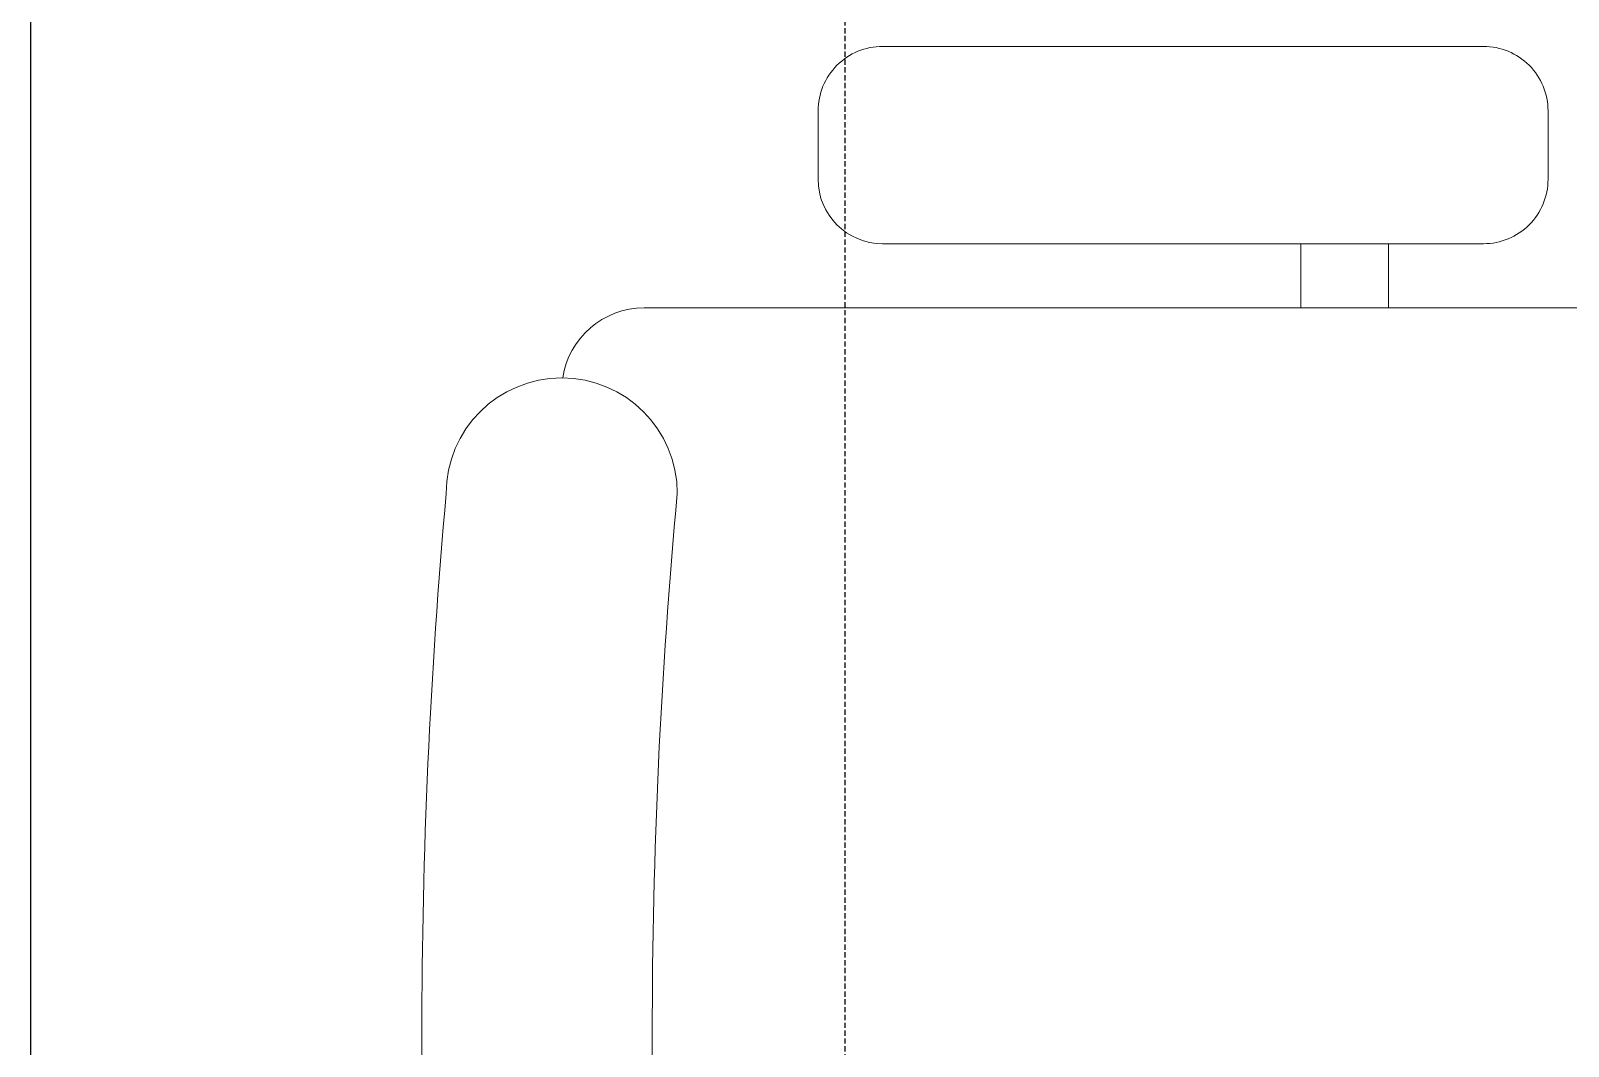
# Model space of a CAD drawing. Extents: x -12260 to 57327, y -29287 to 19916.
# Drawn here: x 34976 to 35443.2, y -3695.6 to -3386.9 of the extents above; entities that cross this region are included whole.
import ezdxf

# ---------------------------------------------------------------- set-up
doc = ezdxf.new("R2010")
doc.units = 0
doc.header["$LTSCALE"] = 0.25
doc.linetypes.add('DASHDOT', pattern=[25.4, 12.7, -6.35, 0, -6.35])
doc.linetypes.add('HIDDEN', pattern=[9.524999999999999, 6.35, -3.175])
doc.layers.add('01-First Floor-FUR$0$FALSE CEILING', color=251, linetype='Continuous')
for name, color, linetype, lineweight in [('01-First Floor-FUR$0$LOADING', 253, 'Continuous', 5), ('01-First Floor-FUR$0$Walls', 251, 'Continuous', 5), ('E-LITE-CLNG-CNDT', 6, 'DASHDOT', 35), ('E-POWR-FLOR-CNDT', 6, 'HIDDEN', 25)]:
    doc.layers.add(name, color=color, linetype=linetype, lineweight=lineweight)

# ---------------------------------------------------------------- blocks, each defined once
blk = doc.blocks.new('01-First Floor-FUR$0$GF21018-P')
at = {"color": 0}
for p, q in [((-0.2206958158158443, 0.4756307261486727), (-0.2206958158158443, 0.0674977280054634)), ((-0.2805980196294406, 0.3422072443699342), (-0.2598282612620899, 0.3422072443699342)), ((-0.3002131404457629, 0.322592123553612), (-0.3002131404457629, 0.1400010304266672)), ((-0.2402131404457641, 0.322592123553612), (-0.2402131404457641, 0.1400010304266708)), ((-0.2402131404457641, 0.2937232591883401), (-0.2206958158158443, 0.2937232591883365)), ((-0.2402131404457641, 0.2670847420663591), (-0.2206958158158443, 0.2670847420663591)), ((-0.2805980196294406, 0.1203859096103415), (-0.2598282612620899, 0.120385909610345))]:
    blk.add_line(p, q, dxfattribs=at)
for centre, radius, start, end in [((-0.2805980196294406, 0.322592123553612), 0.0196151208163253, 90, 180.0000000000001), ((-0.2598282612620899, 0.322592123553612), 0.0196151208163253, 359.9999999999999, 90), ((-0.2805980196294406, 0.1400010304266672), 0.0196151208163253, 180.0000000000001, 270.0000000000004), ((-0.2598282612620899, 0.1400010304266708), 0.0196151208163253, 270.0000000000006, 359.9999999999999), ((-0.1642902328567111, 0.0424977280054613), 0.0351139560901341, 90.00000000000004, 270), ((-4.0174444003e-06, 1.846735474002139), 1.776735474005004, 264.6945553321505, 275.3052680112835), ((-0.1956958158158457, 0.0674977280054634), 0.025, 179.9999999999999, 261.4720758531367), ((-3.2405935642e-06, 1.831363171438854), 1.831363171441721, 264.8532206013883, 275.1469821681523)]:
    blk.add_arc(centre, radius, start, end, dxfattribs=at)
blk = doc.blocks.new('01-First Floor-FUR')
at = {"layer": '01-First Floor-FUR$0$FALSE CEILING'}
blk.add_lwpolyline([(34975.99999988344, -2810.000000013663), (38475.99999988297, -2810.000000013663), (38475.99999988297, -6810.000000013692), (34975.99999988344, -6810.000000013692)], close=True, dxfattribs=at)
at = {"layer": '01-First Floor-FUR$0$Walls'}
blk.add_line((34975.99999988318, -2810.000000013693), (34975.99999988318, -4480.000000000757), dxfattribs=at)
at = {"layer": '01-First Floor-FUR$0$LOADING', "extrusion": (-7.77426384867623e-06, 2.240207019314477e-05, 0.9999999997188542), "xscale": 1000, "yscale": 1000, "zscale": 1000, "rotation": 269.9985892449479}
blk.add_blockref('01-First Floor-FUR$0$GF21018-P', (35094.86266732397, -3691.836037932295, -0.4781199690424237), dxfattribs=at)

msp = doc.modelspace()

# ---------------------------------------------------------------- linework, layer by layer
at = {"layer": 'E-POWR-FLOR-CNDT'}
msp.add_lwpolyline([(35099.74368681556, -3992.423216602909), (35223.48737352883, -3868.679529900883), (35223.48737352883, -3178.812160314788, -0.4142135623730951), (35323.48737352883, -3078.812160314788), (35725.99823863656, -3078.812160314788), (35871.06671221863, -2933.74368673272)], format="xyb", dxfattribs=at)

# ---------------------------------------------------------------- block references
at = {"layer": 'E-LITE-CLNG-CNDT'}
msp.add_blockref('01-First Floor-FUR', (0, 0), dxfattribs=at)

doc.saveas('drawing.dxf')
